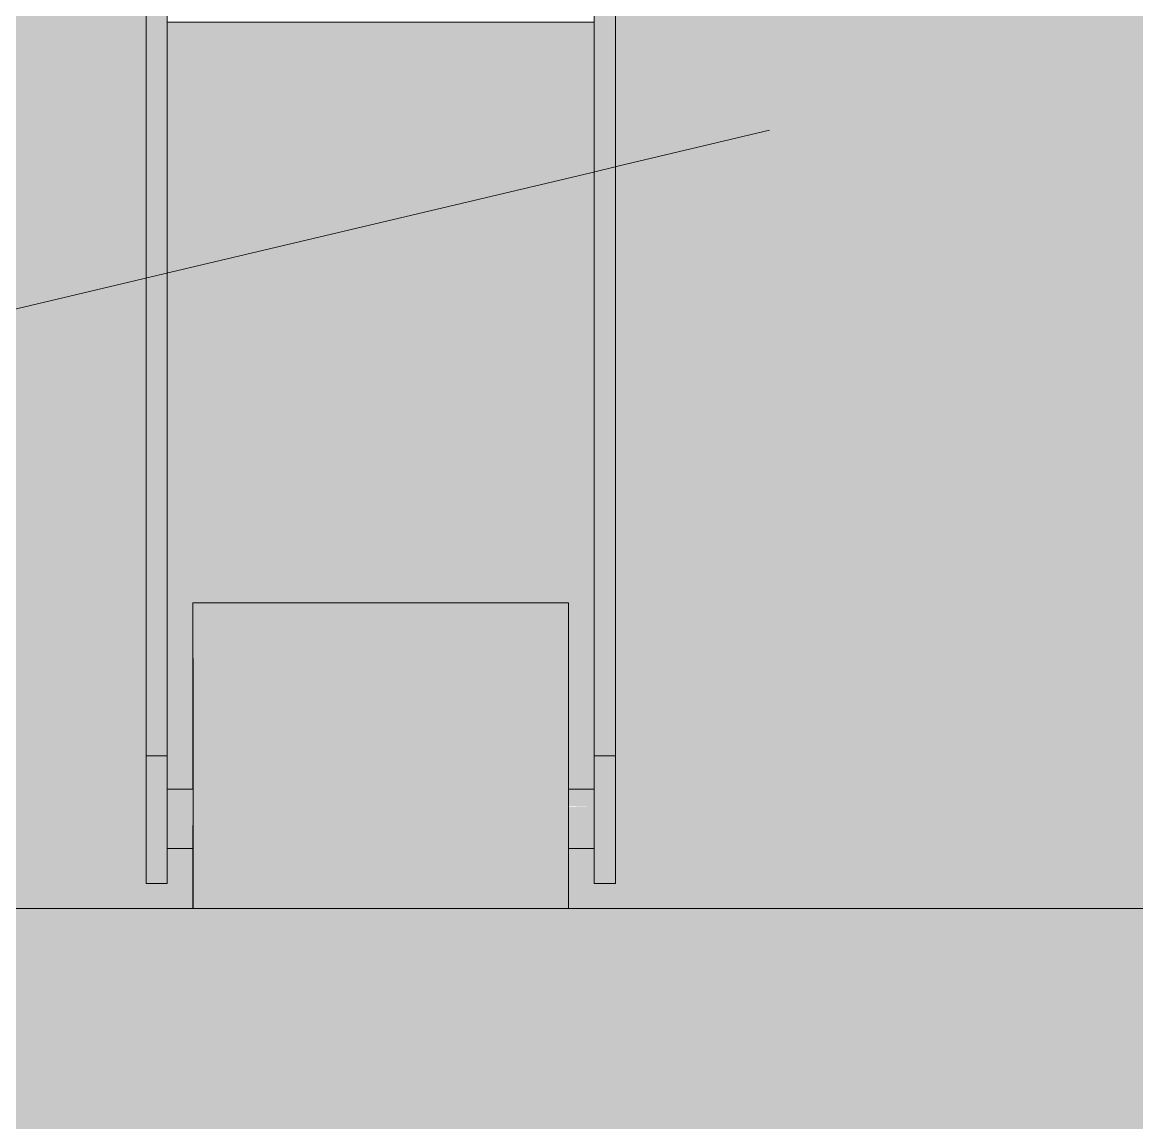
# Model space of a CAD drawing. Header units: centimetres. Extents: x -4381 to 5639, y -3920 to 4826.
# Drawn here: x 22.702 to 23.821, y 28.688 to 29.794 of the extents above; entities that cross this region are included whole.
import ezdxf
from ezdxf.xclip import XClip

# ---------------------------------------------------------------- set-up
doc = ezdxf.new("R2010")
doc.units = ezdxf.units.CM
doc.header["$MEASUREMENT"] = 0
doc.header["$XCLIPFRAME"] = 0
doc.set_wipeout_variables(frame=1)
doc.linetypes.add('Traits', pattern=[0.217778, 0.15, -0.067778])
doc.linetypes.add('Wipeout_Contour', pattern=[100, 0, -100])
for name, color, linetype, lineweight in [('00- NIVEAUX_Pen_No__20', 1, 'Continuous', 5), ('01- MOBILIER_Pen_No__101', 252, 'Continuous', 5), ('01- MOBILIER_Pen_No__18', 9, 'Continuous', 5), ('01- MOBILIER_Pen_No__2', 8, 'Continuous', 5), ('01- MOBILIER_Pen_No__7', 7, 'Continuous', 5), ('Dalles_Pen_No__1', 7, 'Continuous', 5)]:
    doc.layers.add(name, color=color, linetype=linetype, lineweight=lineweight)
for name, color, linetype in [('01- MOBILIER', 7, 'Continuous'), ('Dalles', 7, 'Continuous'), ('Drawing & Figure', 7, 'Continuous'), ('Structural - Bearing', 7, 'Continuous')]:
    doc.layers.add(name, color=color, linetype=linetype)
for name, color, linetype, lineweight, true_color in [('01- MOBILIER_Pen_No__102', 7, 'Continuous', 5, 0xcccccc), ('01- MOBILIER_Pen_No__186', 7, 'Continuous', 5, 0xe8e8e8), ('01- MOBILIER_Pen_No__62', 7, 'Continuous', 5, 0xaaaaaa), ('Structural - Bearing_Pen_No__178', 7, 'Continuous', 5, 0xbda888)]:
    doc.layers.add(name, color=color, linetype=linetype, lineweight=lineweight, true_color=true_color)

# ---------------------------------------------------------------- blocks, each defined once
blk = doc.blocks.new('Drawing_8_8', base_point=(-322.5754, 32.2036))
at = {"color": 254, "linetype": 'Wipeout_Contour', "lineweight": 0, "ltscale": 7239.201448}
blk.add_wipeout([(24.312, 31.9036), (19.212, 31.9036), (19.212, 28.9036), (20.2619, 28.9036), (20.2619, 28.9073), (20.2619, 28.9179), (20.2619, 28.9286), (20.2321, 28.9286), (20.2321, 28.9311), (20.2321, 28.9382), (20.2321, 28.9492), (20.2321, 28.9632), (20.2321, 28.9786), (20.2321, 28.9941), (20.2321, 29.008), (20.2321, 29.0191), (20.2321, 29.0262), (20.2321, 29.0286), (20.2321, 29.0366), (20.2321, 29.0482), (20.2321, 29.9936), (20.212, 29.9936), (20.212, 30.0536), (20.5171, 30.0536), (20.5171, 30.0736), (20.3921, 30.0736), (20.3828, 30.0743), (20.3745, 30.0765), (20.3678, 30.0798), (20.3636, 30.084), (20.3621, 30.0886), (20.3621, 30.1146), (20.3621, 30.1846), (20.3636, 30.1892), (20.3679, 30.1934), (20.3745, 30.1967), (20.3829, 30.1989), (20.3921, 30.1996), (20.7321, 30.1996), (20.7414, 30.1989), (20.7498, 30.1967), (20.7564, 30.1934), (20.7607, 30.1892), (20.7621, 30.1846), (20.7621, 30.1586), (20.7621, 30.0886), (20.7606, 30.084), (20.7564, 30.0798), (20.7497, 30.0765), (20.7414, 30.0743), (20.7321, 30.0736), (20.6171, 30.0736), (20.6171, 30.0536), (20.9121, 30.0536), (20.9121, 29.9936), (20.8921, 29.9936), (20.8921, 29.057), (20.8921, 29.0264), (20.8921, 28.996), (20.8921, 28.9688), (20.8921, 28.9472), (20.8921, 28.9334), (20.8921, 28.9286), (20.8621, 28.9286), (20.8621, 28.9179), (20.8621, 28.9073), (20.8621, 28.9036), (21.7385, 28.9036), (21.7385, 28.9536), (21.8985, 28.9536), (21.8985, 29.1754), (21.8486, 29.1754), (21.8485, 29.0033), (21.8385, 29.0033), (21.8385, 29.0003), (21.7685, 29.0003), (21.7685, 29.0103), (21.8385, 29.0103), (21.8386, 29.1886), (21.8985, 29.1886), (21.8985, 29.8229), (21.8696, 29.8232), (21.8361, 29.8249), (21.8139, 29.8287), (21.8114, 29.8316), (21.8114, 29.8612), (21.8146, 29.8637), (21.8216, 29.8663), (21.8416, 29.8709), (21.8878, 29.8898), (21.8959, 29.8928), (21.8986, 29.893), (21.8986, 29.9511), (21.7636, 29.9511), (21.7636, 29.9705), (21.7636, 30.0238), (22.0636, 30.0238), (22.0636, 30.0044), (22.0636, 29.9511), (21.9286, 29.9511), (21.9286, 29.893), (21.9311, 29.8928), (21.9393, 29.8898), (21.9854, 29.8709), (22.0054, 29.8663), (22.0124, 29.8637), (22.0156, 29.8612), (22.0156, 29.8316), (22.0131, 29.8287), (21.9909, 29.8249), (21.9574, 29.8232), (21.9286, 29.8229), (21.9286, 29.302), (21.9286, 29.2792), (21.9286, 29.1886), (21.9786, 29.1886), (21.9786, 29.3607), (21.9886, 29.3607), (21.9886, 29.3637), (22.0586, 29.3637), (22.0586, 29.3537), (21.9886, 29.3537), (21.9886, 29.1754), (21.9286, 29.1754), (21.9286, 28.9536), (22.0885, 28.9536), (22.0886, 28.9336), (22.0886, 28.9036), (22.8734, 28.9036), (22.8734, 28.9638), (22.8477, 28.9638), (22.8477, 28.9472), (22.8477, 28.9334), (22.8477, 28.9286), (22.8263, 28.9286), (22.8263, 28.9311), (22.8263, 28.9382), (22.8263, 28.9492), (22.8263, 28.9632), (22.8263, 28.9786), (22.8263, 28.9941), (22.8263, 29.008), (22.8263, 29.0191), (22.8263, 29.0262), (22.8263, 29.0286), (22.8263, 29.0366), (22.8263, 29.0482), (22.8263, 29.9936), (22.8119, 29.9936), (22.8119, 30.0536), (23.0299, 30.0536), (23.0299, 30.0736), (22.9406, 30.0736), (22.9339, 30.0743), (22.928, 30.0765), (22.9232, 30.0798), (22.9202, 30.084), (22.9191, 30.0886), (22.9191, 30.1146), (22.9192, 30.1846), (22.9202, 30.1892), (22.9233, 30.1934), (22.928, 30.1967), (22.934, 30.1989), (22.9406, 30.1996), (23.1835, 30.1996), (23.1901, 30.1989), (23.196, 30.1967), (23.2008, 30.1934), (23.2038, 30.1892), (23.2049, 30.1846), (23.2049, 30.1586), (23.2049, 30.0886), (23.2038, 30.084), (23.2008, 30.0798), (23.196, 30.0765), (23.19, 30.0743), (23.1834, 30.0736), (23.1013, 30.0736), (23.1013, 30.0536), (23.312, 30.0536), (23.312, 29.9936), (23.2977, 29.9936), (23.2978, 29.057), (23.2978, 29.0264), (23.2978, 28.996), (23.2977, 28.9688), (23.2977, 28.9472), (23.2977, 28.9334), (23.2977, 28.9286), (23.2763, 28.9286), (23.2763, 28.9311), (23.2763, 28.9408), (23.2763, 28.9492), (23.2763, 28.9638), (23.2506, 28.9638), (23.2506, 28.9036), (24.312, 28.9036)], dxfattribs=at).dxf.layer = 'Structural - Bearing'
at = {"layer": 'Structural - Bearing_Pen_No__178', "linetype": 'Continuous', "ltscale": 10}
blk.add_hatch(color=256, dxfattribs=at).paths.add_polyline_path([(24.312, 31.9036), (19.212, 31.9036), (19.212, 28.9036), (20.2619, 28.9036), (20.2619, 28.9073), (20.2619, 28.9179), (20.2619, 28.9286), (20.2321, 28.9286), (20.2321, 28.9311), (20.2321, 28.9382), (20.2321, 28.9492), (20.2321, 28.9632), (20.2321, 28.9786), (20.2321, 28.9941), (20.2321, 29.008), (20.2321, 29.0191), (20.2321, 29.0262), (20.2321, 29.0286), (20.2321, 29.0366), (20.2321, 29.0482), (20.2321, 29.9936), (20.212, 29.9936), (20.212, 30.0536), (20.5171, 30.0536), (20.5171, 30.0736), (20.3921, 30.0736), (20.3828, 30.0743), (20.3745, 30.0765), (20.3678, 30.0798), (20.3636, 30.084), (20.3621, 30.0886), (20.3621, 30.1146), (20.3621, 30.1846), (20.3636, 30.1892), (20.3679, 30.1934), (20.3745, 30.1967), (20.3829, 30.1989), (20.3921, 30.1996), (20.7321, 30.1996), (20.7414, 30.1989), (20.7498, 30.1967), (20.7564, 30.1934), (20.7607, 30.1892), (20.7621, 30.1846), (20.7621, 30.1586), (20.7621, 30.0886), (20.7606, 30.084), (20.7564, 30.0798), (20.7497, 30.0765), (20.7414, 30.0743), (20.7321, 30.0736), (20.6171, 30.0736), (20.6171, 30.0536), (20.9121, 30.0536), (20.9121, 29.9936), (20.8921, 29.9936), (20.8921, 29.057), (20.8921, 29.0264), (20.8921, 28.996), (20.8921, 28.9688), (20.8921, 28.9472), (20.8921, 28.9334), (20.8921, 28.9286), (20.8621, 28.9286), (20.8621, 28.9179), (20.8621, 28.9073), (20.8621, 28.9036), (21.7385, 28.9036), (21.7385, 28.9536), (21.8985, 28.9536), (21.8985, 29.1754), (21.8486, 29.1754), (21.8485, 29.0033), (21.8385, 29.0033), (21.8385, 29.0003), (21.7685, 29.0003), (21.7685, 29.0103), (21.8385, 29.0103), (21.8386, 29.1886), (21.8985, 29.1886), (21.8985, 29.8229), (21.8696, 29.8232), (21.8361, 29.8249), (21.8139, 29.8287), (21.8114, 29.8316), (21.8114, 29.8612), (21.8146, 29.8637), (21.8216, 29.8663), (21.8416, 29.8709), (21.8878, 29.8898), (21.8959, 29.8928), (21.8986, 29.893), (21.8986, 29.9511), (21.7636, 29.9511), (21.7636, 29.9705), (21.7636, 30.0238), (22.0636, 30.0238), (22.0636, 30.0044), (22.0636, 29.9511), (21.9286, 29.9511), (21.9286, 29.893), (21.9311, 29.8928), (21.9393, 29.8898), (21.9854, 29.8709), (22.0054, 29.8663), (22.0124, 29.8637), (22.0156, 29.8612), (22.0156, 29.8316), (22.0131, 29.8287), (21.9909, 29.8249), (21.9574, 29.8232), (21.9286, 29.8229), (21.9286, 29.302), (21.9286, 29.2792), (21.9286, 29.1886), (21.9786, 29.1886), (21.9786, 29.3607), (21.9886, 29.3607), (21.9886, 29.3637), (22.0586, 29.3637), (22.0586, 29.3537), (21.9886, 29.3537), (21.9886, 29.1754), (21.9286, 29.1754), (21.9286, 28.9536), (22.0885, 28.9536), (22.0886, 28.9336), (22.0886, 28.9036), (22.8734, 28.9036), (22.8734, 28.9638), (22.8477, 28.9638), (22.8477, 28.9472), (22.8477, 28.9334), (22.8477, 28.9286), (22.8263, 28.9286), (22.8263, 28.9311), (22.8263, 28.9382), (22.8263, 28.9492), (22.8263, 28.9632), (22.8263, 28.9786), (22.8263, 28.9941), (22.8263, 29.008), (22.8263, 29.0191), (22.8263, 29.0262), (22.8263, 29.0286), (22.8263, 29.0366), (22.8263, 29.0482), (22.8263, 29.9936), (22.8119, 29.9936), (22.8119, 30.0536), (23.0299, 30.0536), (23.0299, 30.0736), (22.9406, 30.0736), (22.9339, 30.0743), (22.928, 30.0765), (22.9232, 30.0798), (22.9202, 30.084), (22.9191, 30.0886), (22.9191, 30.1146), (22.9192, 30.1846), (22.9202, 30.1892), (22.9233, 30.1934), (22.928, 30.1967), (22.934, 30.1989), (22.9406, 30.1996), (23.1835, 30.1996), (23.1901, 30.1989), (23.196, 30.1967), (23.2008, 30.1934), (23.2038, 30.1892), (23.2049, 30.1846), (23.2049, 30.1586), (23.2049, 30.0886), (23.2038, 30.084), (23.2008, 30.0798), (23.196, 30.0765), (23.19, 30.0743), (23.1834, 30.0736), (23.1013, 30.0736), (23.1013, 30.0536), (23.312, 30.0536), (23.312, 29.9936), (23.2977, 29.9936), (23.2978, 29.057), (23.2978, 29.0264), (23.2978, 28.996), (23.2977, 28.9688), (23.2977, 28.9472), (23.2977, 28.9334), (23.2977, 28.9286), (23.2763, 28.9286), (23.2763, 28.9311), (23.2763, 28.9408), (23.2763, 28.9492), (23.2763, 28.9638), (23.2506, 28.9638), (23.2506, 28.9036), (24.312, 28.9036)])
at = {"color": 254, "linetype": 'Wipeout_Contour', "lineweight": 0, "ltscale": 147.682038}
blk.add_wipeout([(22.8477, 28.9814), (22.8735, 28.9814), (22.8735, 28.9936), (22.8477, 28.9936)], dxfattribs=at).dxf.layer = '01- MOBILIER'
at = {"color": 254, "linetype": 'Wipeout_Contour', "lineweight": 0, "ltscale": 148.685214}
blk.add_wipeout([(23.2763, 28.9936), (23.2506, 28.9936), (23.2506, 28.9814), (23.2763, 28.9814)], dxfattribs=at).dxf.layer = '01- MOBILIER'
at = {"color": 254, "linetype": 'Wipeout_Contour', "lineweight": 0, "ltscale": 147.609729}
blk.add_wipeout([(22.8477, 28.9651), (22.8477, 28.9638), (22.8735, 28.9638), (22.8735, 28.9651)], dxfattribs=at).dxf.layer = '01- MOBILIER'
at = {"color": 254, "linetype": 'Wipeout_Contour', "lineweight": 0, "ltscale": 148.6134}
blk.add_wipeout([(23.2763, 28.9651), (23.2506, 28.9651), (23.2506, 28.9638), (23.2763, 28.9638)], dxfattribs=at).dxf.layer = '01- MOBILIER'
at = {"color": 254, "linetype": 'Wipeout_Contour', "lineweight": 0, "ltscale": 147.44629}
blk.add_wipeout([(22.8477, 28.9286), (22.8477, 28.9334), (22.8263, 28.9334), (22.8263, 28.9286)], dxfattribs=at).dxf.layer = '01- MOBILIER'
at = {"color": 254, "linetype": 'Wipeout_Contour', "lineweight": 0, "ltscale": 148.56817}
blk.add_wipeout([(23.2977, 28.9286), (23.2977, 28.9334), (23.2763, 28.9334), (23.2763, 28.9286)], dxfattribs=at).dxf.layer = '01- MOBILIER'
at = {"color": 254, "linetype": 'Wipeout_Contour', "lineweight": 0, "ltscale": 811.772155}
blk.add_wipeout([(22.8477, 29.7938), (22.8477, 29.057), (22.8477, 29.0234), (22.8734, 29.0234), (22.8734, 29.176), (22.8734, 29.19), (22.8734, 29.201), (22.8734, 29.2081), (22.8734, 29.2106), (23.2506, 29.2106), (23.2506, 29.2081), (23.2506, 29.1017), (23.2506, 29.0876), (23.2506, 29.0654), (23.2506, 29.0375), (23.2506, 29.0234), (23.2763, 29.0234), (23.2763, 29.0262), (23.2763, 29.0286), (23.2763, 29.0366), (23.2763, 29.0482), (23.2763, 29.7938)], dxfattribs=at).dxf.layer = 'Structural - Bearing'
at = {"layer": '01- MOBILIER_Pen_No__62', "linetype": 'Continuous', "ltscale": 10}
for points in [[(22.8477, 28.9814), (22.8735, 28.9814), (22.8735, 28.9936), (22.8477, 28.9936)], [(23.2763, 28.9936), (23.2506, 28.9936), (23.2506, 28.9814), (23.2763, 28.9814)], [(22.8477, 28.9651), (22.8477, 28.9638), (22.8735, 28.9638), (22.8735, 28.9651)], [(23.2763, 28.9651), (23.2506, 28.9651), (23.2506, 28.9638), (23.2763, 28.9638)], [(22.8477, 28.9286), (22.8477, 28.9334), (22.8263, 28.9334), (22.8263, 28.9286)], [(23.2977, 28.9286), (23.2977, 28.9334), (23.2763, 28.9334), (23.2763, 28.9286)]]:
    blk.add_hatch(color=256, dxfattribs=at).paths.add_polyline_path(points)
at = {"layer": 'Structural - Bearing_Pen_No__178', "linetype": 'Continuous', "ltscale": 10}
blk.add_hatch(color=256, dxfattribs=at).paths.add_polyline_path([(22.8477, 29.7938), (22.8477, 29.057), (22.8477, 29.0234), (22.8734, 29.0234), (22.8734, 29.176), (22.8734, 29.19), (22.8734, 29.201), (22.8734, 29.2081), (22.8734, 29.2106), (23.2506, 29.2106), (23.2506, 29.2081), (23.2506, 29.1017), (23.2506, 29.0876), (23.2506, 29.0654), (23.2506, 29.0375), (23.2506, 29.0234), (23.2763, 29.0234), (23.2763, 29.0262), (23.2763, 29.0286), (23.2763, 29.0366), (23.2763, 29.0482), (23.2763, 29.7938)])
at = {"color": 254, "linetype": 'Wipeout_Contour', "lineweight": 0, "ltscale": 148.702246}
blk.add_wipeout([(23.2506, 29.2081), (22.8734, 29.2081), (22.8735, 29.1017), (23.2506, 29.1017)], dxfattribs=at).dxf.layer = '01- MOBILIER'
at = {"color": 254, "linetype": 'Wipeout_Contour', "lineweight": 0, "ltscale": 147.720376}
blk.add_wipeout([(22.8477, 28.9936), (22.8735, 28.9936), (22.8735, 29.0058), (22.8477, 29.0058)], dxfattribs=at).dxf.layer = '01- MOBILIER'
at = {"color": 254, "linetype": 'Wipeout_Contour', "lineweight": 0, "ltscale": 148.72328}
blk.add_wipeout([(23.2763, 29.0058), (23.2506, 29.0058), (23.2506, 28.9936), (23.2763, 28.9936)], dxfattribs=at).dxf.layer = '01- MOBILIER'
at = {"color": 254, "linetype": 'Wipeout_Contour', "lineweight": 0, "ltscale": 147.621484}
blk.add_wipeout([(22.8477, 28.9713), (22.8477, 28.9651), (22.8735, 28.9651), (22.8735, 28.9713)], dxfattribs=at).dxf.layer = '01- MOBILIER'
at = {"color": 254, "linetype": 'Wipeout_Contour', "lineweight": 0, "ltscale": 148.62509}
blk.add_wipeout([(23.2763, 28.9713), (23.2506, 28.9713), (23.2506, 28.9651), (23.2763, 28.9651)], dxfattribs=at).dxf.layer = '01- MOBILIER'
at = {"color": 254, "linetype": 'Wipeout_Contour', "lineweight": 0, "ltscale": 147.475357}
blk.add_wipeout([(22.8477, 28.9334), (22.8477, 28.9472), (22.8263, 28.9472), (22.8263, 28.9334)], dxfattribs=at).dxf.layer = '01- MOBILIER'
at = {"color": 254, "linetype": 'Wipeout_Contour', "lineweight": 0, "ltscale": 148.597017}
blk.add_wipeout([(23.2977, 28.9334), (23.2977, 28.9472), (23.2763, 28.9472), (23.2763, 28.9334)], dxfattribs=at).dxf.layer = '01- MOBILIER'
at = {"layer": '01- MOBILIER_Pen_No__101', "linetype": 'Continuous', "ltscale": 10}
for points in [[(22.8477, 28.9713), (22.8477, 28.9651), (22.8735, 28.9651), (22.8735, 28.9713)], [(23.2763, 28.9713), (23.2506, 28.9713), (23.2506, 28.9651), (23.2763, 28.9651)]]:
    blk.add_hatch(color=256, dxfattribs=at).paths.add_polyline_path(points)
at = {"layer": '01- MOBILIER_Pen_No__102', "linetype": 'Continuous', "ltscale": 10}
for points in [[(22.8477, 28.9936), (22.8735, 28.9936), (22.8735, 29.0058), (22.8477, 29.0058)], [(23.2763, 29.0058), (23.2506, 29.0058), (23.2506, 28.9936), (23.2763, 28.9936)]]:
    blk.add_hatch(color=256, dxfattribs=at).paths.add_polyline_path(points)
at = {"layer": '01- MOBILIER_Pen_No__186', "linetype": 'Continuous', "ltscale": 10}
blk.add_hatch(color=256, dxfattribs=at).paths.add_polyline_path([(23.2506, 29.2081), (22.8734, 29.2081), (22.8735, 29.1017), (23.2506, 29.1017)])
at = {"layer": '01- MOBILIER_Pen_No__62', "linetype": 'Continuous', "ltscale": 10}
for points in [[(22.8477, 28.9334), (22.8477, 28.9472), (22.8263, 28.9472), (22.8263, 28.9334)], [(23.2977, 28.9334), (23.2977, 28.9472), (23.2763, 28.9472), (23.2763, 28.9334)]]:
    blk.add_hatch(color=256, dxfattribs=at).paths.add_polyline_path(points)
at = {"layer": '01- MOBILIER_Pen_No__7', "linetype": 'Continuous', "ltscale": 10}
for p, q in [((22.8734, 29.201), (22.8734, 29.19)), ((22.8734, 29.19), (22.8734, 29.176)), ((22.8734, 29.176), (22.8734, 29.1606)), ((22.8263, 28.9382), (22.8263, 28.9311)), ((22.8263, 28.9286), (22.8263, 28.9334)), ((22.8477, 28.9286), (22.8477, 28.9334)), ((23.2763, 28.9382), (23.2763, 28.9311)), ((23.2763, 28.9286), (23.2763, 28.9334)), ((23.2977, 28.9286), (23.2977, 28.9334)), ((22.8263, 28.9311), (22.8263, 28.9286)), ((22.8477, 28.9286), (22.8263, 28.9286)), ((23.2763, 28.9311), (23.2763, 28.9286)), ((23.2977, 28.9286), (23.2763, 28.9286))]:
    blk.add_line(p, q, dxfattribs=at)
at = {"color": 254, "linetype": 'Wipeout_Contour', "lineweight": 0, "ltscale": 148.874243}
blk.add_wipeout([(23.2506, 29.2081), (23.2506, 29.2106), (22.8734, 29.2106), (22.8734, 29.2081)], dxfattribs=at).dxf.layer = '01- MOBILIER'
at = {"color": 254, "linetype": 'Wipeout_Contour', "lineweight": 0, "ltscale": 184.521024}
blk.add_wipeout([(22.8477, 29.0058), (22.8735, 29.0058), (22.8735, 29.0125), (22.8735, 29.0159), (22.8477, 29.0159)], dxfattribs=at).dxf.layer = '01- MOBILIER'
at = {"color": 254, "linetype": 'Wipeout_Contour', "lineweight": 0, "ltscale": 148.819709}
blk.add_wipeout([(23.2506, 29.0159), (23.2506, 29.0066), (23.2763, 29.0058), (23.2763, 29.0159)], dxfattribs=at).dxf.layer = '01- MOBILIER'
at = {"color": 254, "linetype": 'Wipeout_Contour', "lineweight": 0, "ltscale": 184.126672}
blk.add_wipeout([(22.8477, 28.9713), (22.8735, 28.9713), (22.8735, 28.9747), (22.8735, 28.9814), (22.8477, 28.9814)], dxfattribs=at).dxf.layer = '01- MOBILIER'
at = {"color": 254, "linetype": 'Wipeout_Contour', "lineweight": 0, "ltscale": 148.650491}
blk.add_wipeout([(23.2763, 28.9814), (23.2506, 28.9814), (23.2506, 28.9713), (23.2763, 28.9713)], dxfattribs=at).dxf.layer = '01- MOBILIER'
at = {"layer": '01- MOBILIER_Pen_No__186', "linetype": 'Continuous', "ltscale": 10}
for points in [[(23.2506, 29.2081), (23.2506, 29.2106), (22.8734, 29.2106), (22.8734, 29.2081)], [(22.8477, 29.0058), (22.8735, 29.0058), (22.8735, 29.0125), (22.8735, 29.0159), (22.8477, 29.0159)], [(23.2506, 29.0159), (23.2506, 29.0066), (23.2763, 29.0058), (23.2763, 29.0159)]]:
    blk.add_hatch(color=256, dxfattribs=at).paths.add_polyline_path(points)
at = {"layer": '01- MOBILIER_Pen_No__2', "linetype": 'Continuous', "ltscale": 10}
for points in [[(22.8477, 28.9713), (22.8735, 28.9713), (22.8735, 28.9747), (22.8735, 28.9814), (22.8477, 28.9814)], [(23.2763, 28.9814), (23.2506, 28.9814), (23.2506, 28.9713), (23.2763, 28.9713)]]:
    blk.add_hatch(color=256, dxfattribs=at).paths.add_polyline_path(points)
at = {"layer": '01- MOBILIER_Pen_No__7', "linetype": 'Continuous', "ltscale": 10}
for p, q in [((22.8734, 29.2081), (22.8734, 29.2106)), ((23.2506, 29.2106), (22.8734, 29.2106)), ((22.8734, 29.2081), (22.8734, 29.2081)), ((22.8734, 29.2081), (22.8734, 29.201)), ((23.2506, 29.2081), (23.2506, 29.2106))]:
    blk.add_line(p, q, dxfattribs=at)
at = {"color": 254, "linetype": 'Wipeout_Contour', "lineweight": 0, "ltscale": 147.781137}
blk.add_wipeout([(22.8477, 29.0221), (22.8477, 29.0159), (22.8735, 29.0159), (22.8735, 29.0221)], dxfattribs=at).dxf.layer = '01- MOBILIER'
at = {"color": 254, "linetype": 'Wipeout_Contour', "lineweight": 0, "ltscale": 148.783641}
blk.add_wipeout([(23.2763, 29.0221), (23.2506, 29.0221), (23.2506, 29.0159), (23.2763, 29.0159)], dxfattribs=at).dxf.layer = '01- MOBILIER'
at = {"color": 254, "linetype": 'Wipeout_Contour', "lineweight": 0, "ltscale": 148.076333}
blk.add_wipeout([(23.2506, 28.9036), (23.2506, 29.0066), (22.8735, 29.0066), (22.8735, 28.9036)], dxfattribs=at).dxf.layer = '01- MOBILIER'
at = {"color": 254, "linetype": 'Wipeout_Contour', "lineweight": 0, "ltscale": 147.530847}
blk.add_wipeout([(22.8263, 28.9688), (22.8263, 28.9472), (22.8477, 28.9472), (22.8477, 28.9688)], dxfattribs=at).dxf.layer = '01- MOBILIER'
at = {"color": 254, "linetype": 'Wipeout_Contour', "lineweight": 0, "ltscale": 148.652088}
blk.add_wipeout([(23.2763, 28.9688), (23.2763, 28.9472), (23.2977, 28.9472), (23.2977, 28.9688)], dxfattribs=at).dxf.layer = '01- MOBILIER'
at = {"layer": '01- MOBILIER_Pen_No__101', "linetype": 'Continuous', "ltscale": 10}
for points in [[(22.8263, 28.9688), (22.8263, 28.9472), (22.8477, 28.9472), (22.8477, 28.9688)], [(23.2763, 28.9688), (23.2763, 28.9472), (23.2977, 28.9472), (23.2977, 28.9688)]]:
    blk.add_hatch(color=256, dxfattribs=at).paths.add_polyline_path(points)
at = {"layer": '01- MOBILIER_Pen_No__102', "linetype": 'Continuous', "ltscale": 10}
blk.add_hatch(color=256, dxfattribs=at).paths.add_polyline_path([(23.2506, 28.9036), (23.2506, 29.0066), (22.8735, 29.0066), (22.8735, 28.9036)])
at = {"layer": '01- MOBILIER_Pen_No__186', "linetype": 'Continuous', "ltscale": 10}
for points in [[(22.8477, 29.0221), (22.8477, 29.0159), (22.8735, 29.0159), (22.8735, 29.0221)], [(23.2763, 29.0221), (23.2506, 29.0221), (23.2506, 29.0159), (23.2763, 29.0159)]]:
    blk.add_hatch(color=256, dxfattribs=at).paths.add_polyline_path(points)
at = {"layer": 'Dalles', "linetype": 'Continuous', "lineweight": 0, "ltscale": 10, "true_color": 0x000000}
blk.add_hatch(color=18, dxfattribs=at).paths.add_polyline_path([(18.912, 28.6036), (33.812, 28.6036), (33.812, 28.9036), (18.912, 28.9036)])
at = {"layer": '01- MOBILIER_Pen_No__7', "linetype": 'Continuous', "ltscale": 10}
for p, q in [((22.8263, 28.9632), (22.8263, 28.9492)), ((22.8734, 28.9638), (22.8734, 28.9036)), ((23.2763, 28.9632), (23.2763, 28.9492)), ((22.8263, 28.9492), (22.8263, 28.9382)), ((22.8263, 28.9334), (22.8263, 28.9472)), ((22.8477, 28.9334), (22.8477, 28.9472)), ((23.2763, 28.9492), (23.2763, 28.9382)), ((23.2763, 28.9334), (23.2763, 28.9472)), ((23.2977, 28.9334), (23.2977, 28.9472))]:
    blk.add_line(p, q, dxfattribs=at)
at = {"layer": 'Dalles_Pen_No__1', "linetype": 'Continuous', "ltscale": 10}
blk.add_line((24.312, 28.9036), (19.212, 28.9036), dxfattribs=at)
at = {"color": 254, "linetype": 'Wipeout_Contour', "lineweight": 0, "ltscale": 147.793057}
blk.add_wipeout([(22.8477, 29.0234), (22.8477, 29.0221), (22.8735, 29.0221), (22.8735, 29.0234)], dxfattribs=at).dxf.layer = '01- MOBILIER'
at = {"color": 254, "linetype": 'Wipeout_Contour', "lineweight": 0, "ltscale": 148.79548}
blk.add_wipeout([(23.2763, 29.0234), (23.2506, 29.0234), (23.2506, 29.0221), (23.2763, 29.0221)], dxfattribs=at).dxf.layer = '01- MOBILIER'
at = {"color": 254, "linetype": 'Wipeout_Contour', "lineweight": 0, "ltscale": 147.607494}
blk.add_wipeout([(22.8477, 28.9688), (22.8477, 28.996), (22.8263, 28.996), (22.8263, 28.9688)], dxfattribs=at).dxf.layer = '01- MOBILIER'
at = {"color": 254, "linetype": 'Wipeout_Contour', "lineweight": 0, "ltscale": 148.728157}
blk.add_wipeout([(23.2977, 28.9688), (23.2978, 28.996), (23.2763, 28.996), (23.2763, 28.9688)], dxfattribs=at).dxf.layer = '01- MOBILIER'
at = {"layer": '01- MOBILIER_Pen_No__101', "linetype": 'Continuous', "ltscale": 10}
for points in [[(22.8477, 28.9688), (22.8477, 28.996), (22.8263, 28.996), (22.8263, 28.9688)], [(23.2977, 28.9688), (23.2978, 28.996), (23.2763, 28.996), (23.2763, 28.9688)]]:
    blk.add_hatch(color=256, dxfattribs=at).paths.add_polyline_path(points)
at = {"layer": '01- MOBILIER_Pen_No__186', "linetype": 'Continuous', "ltscale": 10}
for points in [[(22.8477, 29.0234), (22.8477, 29.0221), (22.8735, 29.0221), (22.8735, 29.0234)], [(23.2763, 29.0234), (23.2506, 29.0234), (23.2506, 29.0221), (23.2763, 29.0221)]]:
    blk.add_hatch(color=256, dxfattribs=at).paths.add_polyline_path(points)
at = {"layer": '01- MOBILIER_Pen_No__7', "linetype": 'Continuous', "ltscale": 10}
for p, q in [((22.8263, 28.9786), (22.8263, 28.9632)), ((22.8263, 28.9472), (22.8263, 28.9688)), ((22.8477, 28.9472), (22.8477, 28.9688)), ((23.2763, 28.9472), (23.2763, 28.9688)), ((23.2977, 28.9472), (23.2977, 28.9688)), ((22.8735, 28.9638), (22.8477, 28.9638)), ((23.2763, 28.9638), (23.2506, 28.9638)), ((23.2763, 28.9638), (23.2763, 28.9651)), ((23.2763, 28.9638), (23.2763, 28.9632))]:
    blk.add_line(p, q, dxfattribs=at)
at = {"color": 254, "linetype": 'Wipeout_Contour', "lineweight": 0, "ltscale": 148.286831}
blk.add_wipeout([(23.2506, 29.0066), (23.2506, 29.0375), (22.8735, 29.0375), (22.8735, 29.0066)], dxfattribs=at).dxf.layer = '01- MOBILIER'
at = {"color": 254, "linetype": 'Wipeout_Contour', "lineweight": 0, "ltscale": 147.698017}
blk.add_wipeout([(22.8477, 28.996), (22.8477, 29.0264), (22.8263, 29.0264), (22.8263, 28.996)], dxfattribs=at).dxf.layer = '01- MOBILIER'
at = {"color": 254, "linetype": 'Wipeout_Contour', "lineweight": 0, "ltscale": 148.817999}
blk.add_wipeout([(23.2978, 28.996), (23.2978, 29.0264), (23.2763, 29.0264), (23.2763, 28.996)], dxfattribs=at).dxf.layer = '01- MOBILIER'
at = {"layer": '01- MOBILIER_Pen_No__102', "linetype": 'Continuous', "ltscale": 10}
blk.add_hatch(color=256, dxfattribs=at).paths.add_polyline_path([(23.2506, 29.0066), (23.2506, 29.0375), (22.8735, 29.0375), (22.8735, 29.0066)])
at = {"layer": '01- MOBILIER_Pen_No__18', "linetype": 'Continuous', "ltscale": 10}
for points in [[(22.8477, 28.996), (22.8477, 29.0264), (22.8263, 29.0264), (22.8263, 28.996)], [(23.2978, 28.996), (23.2978, 29.0264), (23.2763, 29.0264), (23.2763, 28.996)]]:
    blk.add_hatch(color=256, dxfattribs=at).paths.add_polyline_path(points)
at = {"layer": '01- MOBILIER_Pen_No__7', "linetype": 'Continuous', "ltscale": 10}
for p, q in [((22.8263, 29.0191), (22.8263, 29.008)), ((22.8263, 29.008), (22.8263, 28.9941)), ((22.8734, 28.9036), (22.8735, 29.0066)), ((23.2506, 28.9036), (23.2506, 29.0066)), ((22.8263, 28.9688), (22.8263, 28.996)), ((22.8263, 28.9941), (22.8263, 28.9786)), ((22.8477, 28.9688), (22.8477, 28.996)), ((23.2763, 28.9688), (23.2763, 28.996)), ((23.2977, 28.9688), (23.2978, 28.996))]:
    blk.add_line(p, q, dxfattribs=at)
at = {"color": 254, "linetype": 'Wipeout_Contour', "lineweight": 0, "ltscale": 147.793811}
blk.add_wipeout([(22.8477, 29.0264), (22.8477, 29.057), (22.8263, 29.057), (22.8263, 29.0264)], dxfattribs=at).dxf.layer = '01- MOBILIER'
at = {"color": 254, "linetype": 'Wipeout_Contour', "lineweight": 0, "ltscale": 148.378971}
blk.add_wipeout([(23.2506, 29.0375), (23.2506, 29.0654), (22.8735, 29.0654), (22.8735, 29.0375)], dxfattribs=at).dxf.layer = '01- MOBILIER'
at = {"color": 254, "linetype": 'Wipeout_Contour', "lineweight": 0, "ltscale": 148.913072}
blk.add_wipeout([(23.2978, 29.0264), (23.2978, 29.057), (23.2763, 29.057), (23.2763, 29.0264)], dxfattribs=at).dxf.layer = '01- MOBILIER'
at = {"layer": '01- MOBILIER_Pen_No__102', "linetype": 'Continuous', "ltscale": 10}
for points in [[(22.8477, 29.0264), (22.8477, 29.057), (22.8263, 29.057), (22.8263, 29.0264)], [(23.2978, 29.0264), (23.2978, 29.057), (23.2763, 29.057), (23.2763, 29.0264)]]:
    blk.add_hatch(color=256, dxfattribs=at).paths.add_polyline_path(points)
at = {"layer": '01- MOBILIER_Pen_No__186', "linetype": 'Continuous', "ltscale": 10}
blk.add_hatch(color=256, dxfattribs=at).paths.add_polyline_path([(23.2506, 29.0375), (23.2506, 29.0654), (22.8735, 29.0654), (22.8735, 29.0375)])
at = {"layer": '01- MOBILIER_Pen_No__7', "linetype": 'Continuous', "ltscale": 10}
for p, q in [((22.8263, 29.0482), (22.8263, 29.0421)), ((23.2763, 29.0482), (23.2763, 29.0421)), ((22.8263, 29.0421), (22.8263, 29.0366)), ((22.8263, 29.0366), (22.8263, 29.0323)), ((22.8735, 29.0066), (22.8735, 29.0375)), ((23.2506, 29.0066), (23.2506, 29.0375)), ((23.2763, 29.0421), (23.2763, 29.0366)), ((23.2763, 29.0366), (23.2763, 29.0323)), ((22.8263, 29.0323), (22.8263, 29.0296)), ((22.8263, 29.0296), (22.8263, 29.0286)), ((22.8263, 29.0286), (22.8263, 29.0262)), ((22.8263, 28.996), (22.8263, 29.0264)), ((22.8263, 29.0262), (22.8263, 29.0191)), ((22.8477, 28.996), (22.8477, 29.0264)), ((22.8735, 29.0234), (22.8477, 29.0234)), ((23.2763, 29.0234), (23.2506, 29.0234)), ((23.2763, 29.0323), (23.2763, 29.0296)), ((23.2763, 29.0296), (23.2763, 29.0286)), ((23.2763, 29.0286), (23.2763, 29.0262)), ((23.2763, 28.996), (23.2763, 29.0264)), ((23.2763, 29.0262), (23.2763, 29.0234)), ((23.2763, 29.0221), (23.2763, 29.0234)), ((23.2978, 28.996), (23.2978, 29.0264)), ((23.2763, 29.0159), (23.2763, 29.0221))]:
    blk.add_line(p, q, dxfattribs=at)
at = {"color": 254, "linetype": 'Wipeout_Contour', "lineweight": 0, "ltscale": 337.023743}
blk.add_wipeout([(22.8263, 29.9936), (22.8263, 29.057), (22.8477, 29.057), (22.8477, 29.815), (22.8477, 29.8236), (22.8477, 29.8358), (22.8477, 29.8459), (22.8477, 29.8521), (22.8477, 29.9936)], dxfattribs=at).dxf.layer = '01- MOBILIER'
at = {"color": 254, "linetype": 'Wipeout_Contour', "lineweight": 0, "ltscale": 150.419625}
blk.add_wipeout([(23.2763, 29.9936), (23.2763, 29.057), (23.2978, 29.057), (23.2977, 29.9936)], dxfattribs=at).dxf.layer = '01- MOBILIER'
at = {"color": 254, "linetype": 'Wipeout_Contour', "lineweight": 0, "ltscale": 148.457397}
blk.add_wipeout([(23.2506, 29.0654), (23.2506, 29.0876), (22.8735, 29.0876), (22.8735, 29.0654)], dxfattribs=at).dxf.layer = '01- MOBILIER'
at = {"layer": '01- MOBILIER_Pen_No__186', "linetype": 'Continuous', "ltscale": 10}
for points in [[(22.8263, 29.9936), (22.8263, 29.057), (22.8477, 29.057), (22.8477, 29.815), (22.8477, 29.8236), (22.8477, 29.8358), (22.8477, 29.8459), (22.8477, 29.8521), (22.8477, 29.9936)], [(23.2763, 29.9936), (23.2763, 29.057), (23.2978, 29.057), (23.2977, 29.9936)], [(23.2506, 29.0654), (23.2506, 29.0876), (22.8735, 29.0876), (22.8735, 29.0654)]]:
    blk.add_hatch(color=256, dxfattribs=at).paths.add_polyline_path(points)
at = {"layer": '01- MOBILIER_Pen_No__7', "linetype": 'Continuous', "ltscale": 10}
for p, q in [((22.8263, 29.9936), (22.8263, 29.0543)), ((22.8263, 29.057), (22.8263, 29.9936)), ((22.8477, 29.057), (22.8477, 29.9936)), ((23.2763, 29.057), (23.2763, 29.9936)), ((23.2978, 29.057), (23.2977, 29.9936)), ((23.2763, 29.7938), (23.2763, 29.7951)), ((23.2763, 29.7938), (22.8477, 29.7938)), ((23.2763, 29.7938), (23.2763, 29.0543)), ((22.8263, 29.0264), (22.8263, 29.057)), ((22.8477, 29.057), (22.8263, 29.057)), ((22.8477, 29.0264), (22.8477, 29.057)), ((22.8735, 29.0375), (22.8735, 29.0654)), ((23.2506, 29.0375), (23.2506, 29.0654)), ((23.2763, 29.0264), (23.2763, 29.057)), ((23.2978, 29.057), (23.2763, 29.057)), ((23.2978, 29.0264), (23.2978, 29.057)), ((22.8263, 29.0543), (22.8263, 29.0482)), ((23.2763, 29.0543), (23.2763, 29.0482))]:
    blk.add_line(p, q, dxfattribs=at)
at = {"color": 254, "linetype": 'Wipeout_Contour', "lineweight": 0, "ltscale": 148.514404}
blk.add_wipeout([(23.2506, 29.0876), (23.2506, 29.1017), (22.8735, 29.1017), (22.8735, 29.0876)], dxfattribs=at).dxf.layer = '01- MOBILIER'
at = {"layer": '01- MOBILIER_Pen_No__186', "linetype": 'Continuous', "ltscale": 10}
blk.add_hatch(color=256, dxfattribs=at).paths.add_polyline_path([(23.2506, 29.0876), (23.2506, 29.1017), (22.8735, 29.1017), (22.8735, 29.0876)])
at = {"layer": '00- NIVEAUX_Pen_No__20', "linetype": 'Traits', "ltscale": 10, "flags": 128}
blk.add_lwpolyline([(5.087, 25.2047), (9.7503, 26.0346), (16.464, 28.028), (33.812, 32.142), (41.3917, 34.142), (47.1882, 36.7047)], dxfattribs=at)
at = {"layer": '01- MOBILIER_Pen_No__7', "linetype": 'Continuous', "ltscale": 10}
for p, q in [((22.8735, 29.1017), (22.8734, 29.2081)), ((23.2506, 29.1017), (23.2506, 29.2081)), ((22.8734, 29.1606), (22.8734, 29.0234)), ((22.8735, 29.0876), (22.8735, 29.1017)), ((23.2506, 29.0876), (23.2506, 29.1017)), ((22.8735, 29.0654), (22.8735, 29.0876)), ((23.2506, 29.0654), (23.2506, 29.0876))]:
    blk.add_line(p, q, dxfattribs=at)

msp = doc.modelspace()

# ---------------------------------------------------------------- block references
at = {"layer": 'Drawing & Figure', "color": 151, "linetype": 'Continuous', "lineweight": 5, "ltscale": 10, "true_color": 0x80c2ff}
ref = msp.add_blockref('Drawing_8_8', (-322.57542, 32.20361), dxfattribs=at)
XClip(ref).set_block_clipping_path([(1, 23.6253966175), (50.7463984619, 45.1170657245)])

doc.saveas('drawing.dxf')
